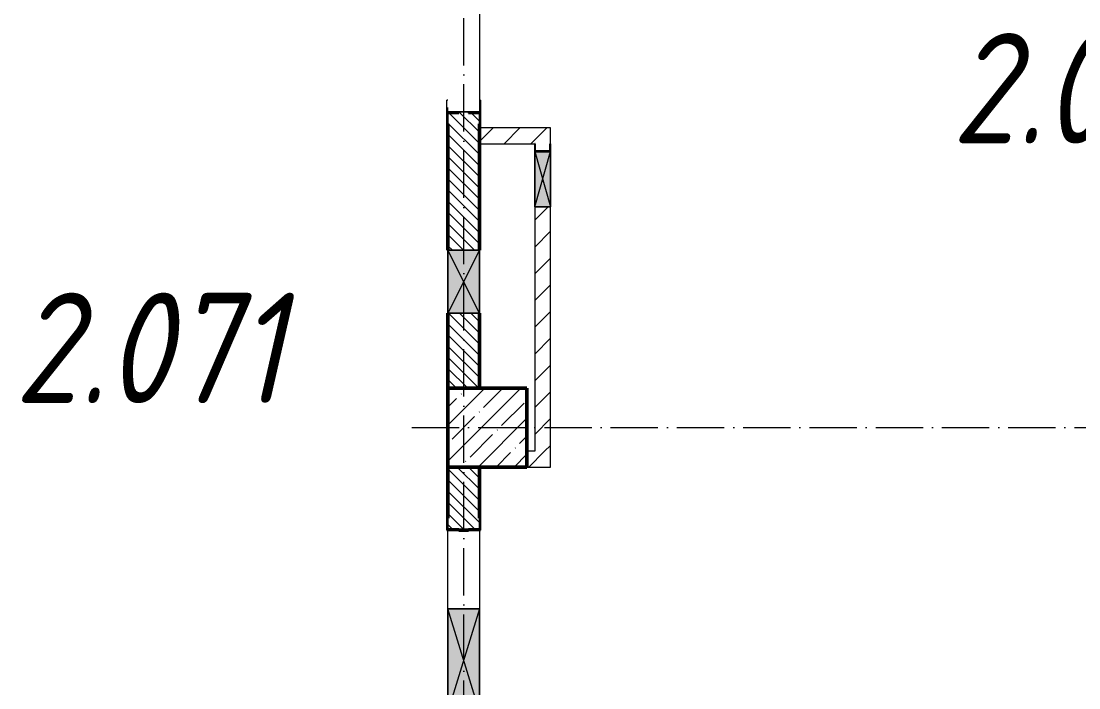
# Model space of a CAD drawing. Header units: millimetres. Extents: x -12989 to 629078, y -109036 to 555275.
# Drawn here: x 607112 to 613818, y 126465 to 130692 of the extents above; entities that cross this region are included whole.
import ezdxf

# ---------------------------------------------------------------- set-up
doc = ezdxf.new("R2010")
doc.units = ezdxf.units.MM
doc.linetypes.add('50_200_ШТРИХ_1Т_ш5_п1_п1_', pattern=[700, 500, -100, 0, -100])
for name, color, linetype, lineweight in [('A-DETL-GENF-OTLN', 7, 'Continuous', 9), ('A-GENM-____-MCUT', 7, 'Continuous', 25), ('A-GENM-____-OTLN', 7, 'Continuous', 9), ('A-GENM-____-OTLN-1', 7, 'Continuous', 25), ('A-GLAZ-____-OTLN', 7, 'Continuous', 9), ('A-WALL-____-MCUT-2', 7, 'Continuous', 50), ('A-WALL-____-PATT-1', 7, 'Continuous', 9), ('A-WALL-FNSH-MCUT-1', 7, 'Continuous', 9), ('I-WALL-____-OTLN', 7, 'Continuous', 9), ('S-COLS-____-MCUT', 7, 'Continuous', 50), ('S-COLS-____-OTLN', 7, 'Continuous', 9), ('S-GRID-____-OTLN-1', 7, '50_200_ШТРИХ_1Т_ш5_п1_п1_', 9), ('Марки помещений', 7, 'Continuous', 9)]:
    doc.layers.add(name, color=color, linetype=linetype, lineweight=lineweight)
doc.styles.add('ISOCPEUR_I_3', font='isocpeui.ttf', dxfattribs={"width": 0.85, "height": 2.2})
pattern_1 = [(135, (516567.8, 90784.41), (-35.35534, -35.35534), [])]
pattern_2 = [(45, (516567.8, 90784.41), (-84.85281, 84.85281), [])]

# ---------------------------------------------------------------- blocks, each defined once
blk = doc.blocks.new('BSC_Колонна _Прямоугольная - 500х500-V31-АР1_План отверстий 2 этажа в осях 1-64_А-ГГ')
at = {"layer": 'S-COLS-____-OTLN'}
h = blk.add_hatch(dxfattribs=at)
h.set_pattern_fill('FP_60', color=256, style=0, pattern_type=2)
h.set_pattern_definition([(45, (-93500, -37331.04), (-114.04925, 114.04925), []), (45, (-93385.95, -37331.04), (-114.04925, 114.04925), [201.613, -40.323, 3.353, -36.97])])
h.paths.add_polyline_path([(-250, -250), (250, -250), (250, 250), (-250, 250)], flags=0)
at = {"layer": 'S-COLS-____-MCUT'}
for p, q in [((250, 250), (-250, 250)), ((-250, 250), (-250, -250)), ((250, -250), (250, 250)), ((-250, -250), (250, -250))]:
    blk.add_line(p, q, dxfattribs=at)
blk = doc.blocks.new('Фахверк_СКБ_Уголок - 200_3960-28268576-АР1_План отверстий 2 этажа в осях 1-64_А-ГГ')
at = {"layer": 'A-GENM-____-MCUT'}
for p, q in [((200, 156), (125, 156)), ((125, 156), (125, 81)), ((131, 81), (131, 150)), ((131, 150), (200, 150)), ((200, 150), (200, 156)), ((125, 81), (131, 81)), ((131, 19), (125, 19)), ((125, 19), (125, -56)), ((131, -50), (131, 19)), ((125, -56), (200, -56)), ((200, -50), (131, -50)), ((200, -56), (200, -50))]:
    blk.add_line(p, q, dxfattribs=at)
blk = doc.blocks.new('154_Стойка_СКБ_Уголок - СМ-2480_200-28346303-АР1_План отверстий 2 этажа в осях 1-64_А-ГГ')
at = {"layer": 'A-GENM-____-MCUT'}
for p, q in [((125, 156), (125, 81)), ((200, 156), (125, 156)), ((131, 81), (131, 150)), ((131, 150), (200, 150)), ((200, 150), (200, 156)), ((125, 81), (131, 81)), ((131, 19), (125, 19)), ((125, 19), (125, -56)), ((131, -50), (131, 19)), ((125, -56), (200, -56)), ((200, -50), (131, -50)), ((200, -56), (200, -50))]:
    blk.add_line(p, q, dxfattribs=at)
blk = doc.blocks.new('Стойка_Влож_Полоса боковая - Полоса-28213942-АР1_План отверстий 2 этажа в осях 1-64_А-ГГ')
at = {"layer": 'A-GENM-____-OTLN'}
for p, q in [((-5, 60), (0, 60)), ((-5, -60), (-5, 60)), ((0, 31), (0, -31)), ((0, -60), (-5, -60))]:
    blk.add_line(p, q, dxfattribs=at)
blk = doc.blocks.new('Стойка_Влож_Уголок_Опорный - Уголок-28213941-АР1_План отверстий 2 этажа в осях 1-64_А-ГГ')
at = {"layer": 'A-GENM-____-OTLN'}
for p, q in [((-212, -6), (-212, 0)), ((0, 0), (0, -6)), ((-212, -75), (-212, -6)), ((-212, -6), (-206, -6)), ((-6, -6), (0, -6)), ((0, -6), (0, -75)), ((-212, -75), (-206, -75)), ((-6, -75), (0, -75))]:
    blk.add_line(p, q, dxfattribs=at)
blk = doc.blocks.new('AR_Отверстие прямоугольное _в стене_ - AR_Отверстие прямоугольное _в стене__ОВ-36845443-АР1_План отверстий 2 этажа в осях 1-64_А-ГГ')
at = {"layer": 'A-GLAZ-____-OTLN'}
blk.add_hatch(color=256, dxfattribs=at).paths.add_polyline_path([(325, 100), (-325, 100), (-325, -100), (325, -100)], flags=0)
at = {"layer": 'A-DETL-GENF-OTLN'}
for p, q in [((-325, -100), (-325, 100)), ((-325, 100), (325, 100)), ((325, 100), (-325, -100)), ((-325, 100), (325, -100)), ((325, 100), (-325, 100)), ((-325, 100), (-325, -100)), ((325, 100), (325, -100)), ((325, -100), (325, 100)), ((325, -100), (-325, -100)), ((-325, -100), (325, -100))]:
    blk.add_line(p, q, dxfattribs=at)
blk = doc.blocks.new('AR_Отверстие прямоугольное _в стене_ - AR_Отверстие прямоугольное _в стене__ОВ-36848196-АР1_План отверстий 2 этажа в осях 1-64_А-ГГ')
at = {"layer": 'A-GLAZ-____-OTLN'}
blk.add_hatch(color=256, dxfattribs=at).paths.add_polyline_path([(-175, -50), (175, -50), (175, 50), (-175, 50), (-175, -47)], flags=0)
at = {"layer": 'A-DETL-GENF-OTLN'}
for p, q in [((-175, -50), (-175, 50)), ((-175, 50), (175, 50)), ((175, 50), (-175, -50)), ((-175, 50), (175, -50)), ((175, 50), (-175, 50)), ((-175, 50), (-175, -50)), ((175, -50), (-175, -50)), ((-175, -50), (175, -50))]:
    blk.add_line(p, q, dxfattribs=at)
blk = doc.blocks.new('AR_Отверстие прямоугольное _в стене_ - AR_Отверстие прямоугольное _в стене__ОВ-36848373-АР1_План отверстий 2 этажа в осях 1-64_А-ГГ')
at = {"layer": 'A-GLAZ-____-OTLN'}
blk.add_hatch(color=256, dxfattribs=at).paths.add_polyline_path([(200, 100), (-200, 100), (-200, -100), (200, -100)], flags=0)
at = {"layer": 'A-DETL-GENF-OTLN'}
for p, q in [((-200, -100), (-200, 100)), ((-200, 100), (200, 100)), ((200, 100), (-200, -100)), ((-200, 100), (200, -100)), ((200, 100), (-200, 100)), ((-200, 100), (-200, -100)), ((200, 100), (200, -100)), ((200, -100), (200, 100)), ((200, -100), (-200, -100)), ((-200, -100), (200, -100))]:
    blk.add_line(p, q, dxfattribs=at)
blk = doc.blocks.new('154_Фахверк_СКБ_Швеллер - Тип_100_3960_зеркало-36793856-АР1_План отверстий 2 этажа в осях 1-64_А-ГГ')
at = {"layer": 'A-GENM-____-MCUT'}
for p, q in [((175, 50), (125, 50)), ((125, 50), (125, -50)), ((128, 47), (175, 47)), ((128, -47), (128, 47)), ((175, 47), (175, 50)), ((125, -50), (175, -50)), ((175, -47), (128, -47)), ((175, -50), (175, -47))]:
    blk.add_line(p, q, dxfattribs=at)
blk = doc.blocks.new('3эт')
at = {"layer": 'S-GRID-____-OTLN-1', "color": 251, "ltscale": 0.6, "true_color": 0x636466}
for p, q in [((377120.7, -91346.1), (377120.7, -36982.5)), ((376792, -49532.4), (387845.1, -49532.4))]:
    blk.add_line(p, q, dxfattribs=at)

msp = doc.modelspace()

# ---------------------------------------------------------------- hatches: boundary and pattern name
at = {"layer": 'A-WALL-____-PATT-1'}
h = msp.add_hatch(dxfattribs=at)
h.set_pattern_fill('FP_6', color=256, style=0, pattern_type=2)
h.set_pattern_definition(pattern_1)
h.paths.add_polyline_path([(609817.7976, 128365.4504), (610017.7976, 128365.4504), (610017.7976, 128840.4504), (609817.7976, 128840.4504)], flags=0)
h.paths.add_polyline_path([(610017.7976, 129240.4504), (610017.7976, 130109.4504), (609948.7976, 130109.4504), (609948.7976, 130115.4504), (609886.7976, 130115.4504), (609886.7976, 130109.4504), (609817.7976, 130109.4504), (609817.7976, 129240.4504), (609930.7008, 129240.4504)], flags=0)
h.paths.add_polyline_path([(609886.7976, 131015.4504), (609948.7976, 131015.4504), (609948.7976, 131021.4504), (610017.7976, 131021.4504), (610017.7976, 133215.4504), (609817.7976, 133215.4504), (609817.7976, 131021.4504), (609886.7976, 131021.4504)], flags=0)
h = msp.add_hatch(dxfattribs=at)
h.set_pattern_fill('FP_4', color=256, style=0, pattern_type=2)
h.set_pattern_definition(pattern_2)
h.paths.add_polyline_path([(610467.7976, 129915.4504), (610467.7976, 130015.4504), (610017.7976, 130015.4504), (610017.7976, 129915.4504), (610464.7976, 129915.4504)], flags=0)
h = msp.add_hatch(dxfattribs=at)
h.set_pattern_fill('FP_4', color=256, style=0, pattern_type=2)
h.set_pattern_definition(pattern_2)
h.paths.add_polyline_path([(610367.7976, 127965.4504), (610467.7976, 127965.4504), (610467.7976, 129515.4504), (610367.7976, 129515.4504), (610367.7976, 129360.0528)], flags=0)
h.paths.add_polyline_path([(610464.7976, 129868.4504), (610464.7976, 129915.4504), (610370.7976, 129915.4504), (610370.7976, 129868.4504)], flags=0)
h = msp.add_hatch(dxfattribs=at)
h.set_pattern_fill('FP_4', color=256, style=0, pattern_type=2)
h.set_pattern_definition(pattern_2)
h.paths.add_polyline_path([(610467.7976, 127865.4504), (610467.7976, 127965.4504), (610317.7976, 127965.4504), (610317.7976, 127865.4504)], flags=0)
h = msp.add_hatch(dxfattribs=at)
h.set_pattern_fill('FP_6', color=256, style=0, pattern_type=2)
h.set_pattern_definition(pattern_1)
h.paths.add_polyline_path([(610017.7976, 125365.4504), (610017.7976, 125759.4504), (609948.7976, 125759.4504), (609948.7976, 125765.4504), (609886.7976, 125765.4504), (609886.7976, 125759.4504), (609817.7976, 125759.4504), (609817.7976, 125365.4504), (609977.7976, 125365.4504)], flags=0)
h.paths.add_polyline_path([(609948.7976, 127465.4504), (609948.7976, 127471.4504), (610017.7976, 127471.4504), (610017.7976, 127865.4504), (609817.7976, 127865.4504), (609817.7976, 127471.4504), (609886.7976, 127471.4504), (609886.7976, 127465.4504)], flags=0)

# ---------------------------------------------------------------- linework, layer by layer
at = {"layer": 'A-WALL-____-MCUT-2'}
for p, q in [((609817.7976, 130040.4504), (609817.7976, 129240.4504)), ((610017.7976, 129240.4504), (610017.7976, 130040.4504)), ((609817.7976, 128840.4504), (609817.7976, 128365.4504)), ((610017.7976, 128365.4504), (610017.7976, 128840.4504)), ((609817.7976, 127865.4504), (609817.7976, 127540.4504)), ((610017.7976, 127540.4504), (610017.7976, 127865.4504)), ((609886.7976, 127465.4504), (609948.7976, 127465.4504))]:
    msp.add_line(p, q, dxfattribs=at)
at = {"layer": 'A-WALL-FNSH-MCUT-1'}
for p, q in [((610467.7976, 130015.4504), (610017.7976, 130015.4504)), ((610467.7976, 129915.4504), (610467.7976, 130015.4504)), ((610017.7976, 129915.4504), (610367.7976, 129915.4504)), ((610367.7976, 129515.4504), (610367.7976, 127965.4504)), ((610467.7976, 127865.4504), (610467.7976, 129515.4504)), ((610367.7976, 127965.4504), (610317.7976, 127965.4504)), ((610317.7976, 127865.4504), (610467.7976, 127865.4504))]:
    msp.add_line(p, q, dxfattribs=at)
at = {"layer": 'I-WALL-____-OTLN'}
for p, q in [((610017.7976, 131015.4504), (610017.7976, 130115.4504)), ((609817.7976, 130115.4504), (609817.7976, 130145.4504)), ((609817.7976, 126965.4504), (609817.7976, 127465.4504)), ((610017.7976, 127465.4504), (610017.7976, 126965.4504))]:
    msp.add_line(p, q, dxfattribs=at)

# ---------------------------------------------------------------- block references
msp.add_blockref('3эт', (232797.0902, 177647.8646))
at = {"layer": 'A-GENM-____-OTLN'}
for name, p, rotation in [('Стойка_Влож_Уголок_Опорный - Уголок-28213941-АР1_План отверстий 2 этажа в осях 1-64_А-ГГ', (609811.7976, 130115.4504), 180), ('Стойка_Влож_Полоса боковая - Полоса-28213942-АР1_План отверстий 2 этажа в осях 1-64_А-ГГ', (609917.7976, 130115.4504), 269.9999999999999)]:
    msp.add_blockref(name, p, dxfattribs=dict(at, rotation=rotation))
at = {"layer": 'A-GENM-____-OTLN-1'}
for name, p, rotation in [('154_Стойка_СКБ_Уголок - СМ-2480_200-28346303-АР1_План отверстий 2 этажа в осях 1-64_А-ГГ', (609867.7976, 130240.4504), 269.9999999999999), ('154_Фахверк_СКБ_Швеллер - Тип_100_3960_зеркало-36793856-АР1_План отверстий 2 этажа в осях 1-64_А-ГГ', (610417.7976, 129740.4504), 89.99999999999659), ('Фахверк_СКБ_Уголок - 200_3960-28268576-АР1_План отверстий 2 этажа в осях 1-64_А-ГГ', (609967.7976, 127340.4504), 89.9999999999999)]:
    msp.add_blockref(name, p, dxfattribs=dict(at, rotation=rotation))
at = {"layer": 'A-GLAZ-____-OTLN'}
for name, p, rotation in [('AR_Отверстие прямоугольное _в стене_ - AR_Отверстие прямоугольное _в стене__ОВ-36848196-АР1_План отверстий 2 этажа в осях 1-64_А-ГГ', (610417.7976, 129690.4504), 89.99999999999659), ('AR_Отверстие прямоугольное _в стене_ - AR_Отверстие прямоугольное _в стене__ОВ-36848373-АР1_План отверстий 2 этажа в осях 1-64_А-ГГ', (609917.7976, 129040.4504), 269.9999999999999), ('AR_Отверстие прямоугольное _в стене_ - AR_Отверстие прямоугольное _в стене__ОВ-36845443-АР1_План отверстий 2 этажа в осях 1-64_А-ГГ', (609917.7976, 126640.4504), 269.9999999999999)]:
    msp.add_blockref(name, p, dxfattribs=dict(at, rotation=rotation))
at = {"layer": 'S-COLS-____-OTLN'}
msp.add_blockref('BSC_Колонна _Прямоугольная - 500х500-V31-АР1_План отверстий 2 этажа в осях 1-64_А-ГГ', (610067.7976, 128115.4504), dxfattribs=at)

# ---------------------------------------------------------------- texts
at = {"layer": 'Марки помещений', "char_height": 700, "attachment_point": 1, "style": 'ISOCPEUR_I_3'}
for s, insert, width in [('2.036', (613011.4668, 130617.1043), 785.65375), ('2.071', (607069.1909, 128970.8476), 737.5525)]:
    msp.add_mtext(s, dxfattribs=dict(at, insert=insert, width=width))

doc.saveas('drawing.dxf')
